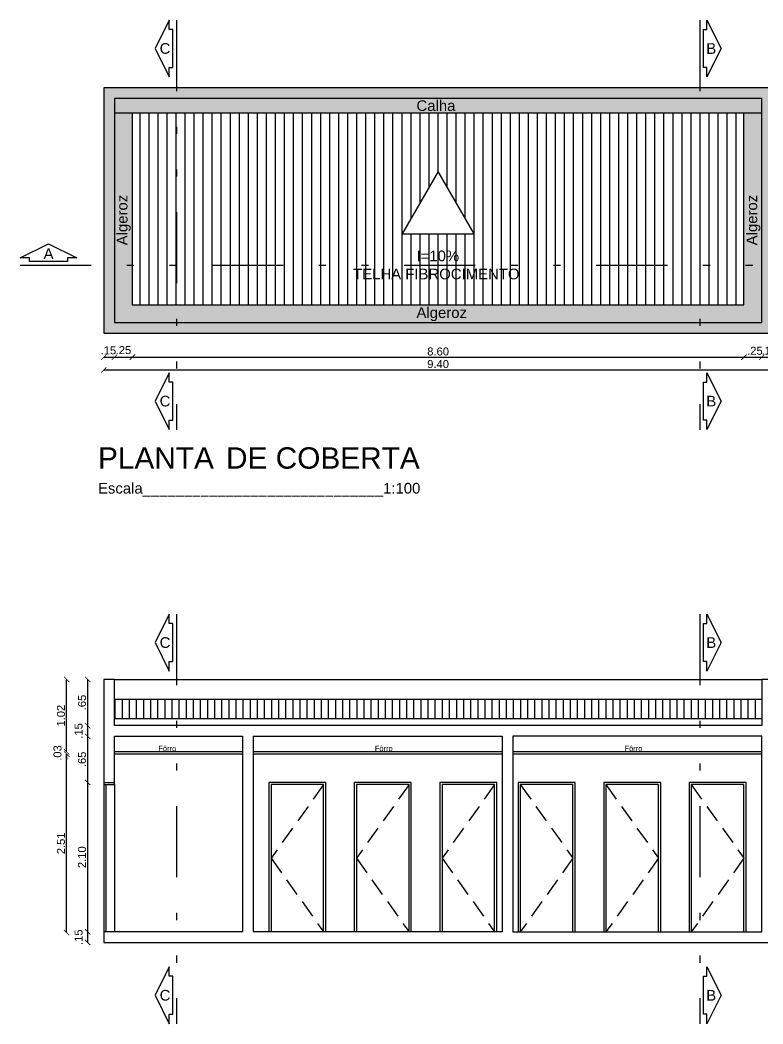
# Model space of a CAD drawing. Extents: x 3377 to 3790, y 1673 to 1846.
# Drawn here: x 3552.36 to 3562.81, y 1696.82 to 1710.93 of the extents above; entities that cross this region are included whole.
import ezdxf

# ---------------------------------------------------------------- set-up
doc = ezdxf.new("R2010")
doc.units = 0
doc.header["$LTSCALE"] = 2
doc.header["$PDMODE"] = 32
doc.linetypes.add('DIVIDE', pattern=[1.25, 0.5, -0.25, 0, -0.25, 0, -0.25])
doc.linetypes.add('HIDDEN2', pattern=[0.1875, 0.125, -0.0625])
for name, color, linetype in [('. Esquadria', 7, 'Continuous'), ('A-PARED', 4, 'Continuous'), ('ARQ-COTAS', 250, 'Continuous'), ('Hach', 8, 'Continuous'), ('LCL-LINHACORTE', 3, 'DIVIDE'), ('LCL-TEXTO4', 4, 'Continuous')]:
    doc.layers.add(name, color=color, linetype=linetype)
doc.layers.add('. TEXTO', color=7, linetype='Continuous', lineweight=0)
doc.styles.add('75_R80', font='arial.ttf', dxfattribs={"height": 0.15})
doc.styles.add('Annotative', font='arial.ttf')
doc.styles.add('ROMANS', font='arial.ttf')
doc.dimstyles.new('1-75', dxfattribs={"dimscale": 0.75, "dimtxt": 0.15, "dimasz": 0.1, "dimexe": 0.05, "dimexo": 0.1, "dimgap": 0.03, "dimtad": 1, "dimzin": 5, "dimdsep": 46, "dimtxsty": 'ROMANS', "dimblk": 'ARCHTICK', "dimcen": 0, "dimse1": 1, "dimse2": 1, "dimclrd": 1, "dimclre": 256, "dimclrt": 2, "dimadec": 0, "dimazin": 0, "dimtfac": 1, "dimtofl": 0, "dimtmove": 2, "dimatfit": 3, "dimldrblk": 'ARCHTICK', "dimfxl": 0.04, "dimtolj": 1, "dimtzin": 1, "dimarcsym": 0})

# ---------------------------------------------------------------- blocks, each defined once
blk = doc.blocks.new('_ARCHTICK')
at = {"color": 0, "linetype": 'ByBlock', "const_width": 0.15}
blk.add_lwpolyline([(-0.5, -0.5), (0.5, 0.5)], dxfattribs=at)
blk = doc.blocks.new('*D215')
at = {"layer": 'ARQ-COTAS', "color": 1, "lineweight": -2, "transparency": 16777216}
blk.add_line((3553.539, 1706.193), (3553.689, 1706.193), dxfattribs=at)
at = {"layer": 'Defpoints', "color": 0, "transparency": 16777216}
for p in [(3553.539, 1707.218), (3553.689, 1707.218), (3553.689, 1706.193)]:
    blk.add_point(p, dxfattribs=at)
at = {"layer": 'ARQ-COTAS', "color": 1, "lineweight": -2, "transparency": 16777216, "xscale": 0.07500000000000001, "yscale": 0.07500000000000001, "zscale": 0.07500000000000001, "rotation": 180}
blk.add_blockref('_ARCHTICK', (3553.539, 1706.193), dxfattribs=at)
at = {"layer": 'ARQ-COTAS', "color": 1, "lineweight": -2, "transparency": 16777216, "xscale": 0.07500000000000001, "yscale": 0.07500000000000001, "zscale": 0.07500000000000001}
blk.add_blockref('_ARCHTICK', (3553.689, 1706.193), dxfattribs=at)
at = {"layer": 'ARQ-COTAS', "color": 2, "transparency": 16777216, "insert": (3553.604, 1706.288), "char_height": 0.1125, "attachment_point": 5, "style": 'ROMANS'}
blk.add_mtext('\\A1;.15', dxfattribs=at)
blk = doc.blocks.new('*D216')
at = {"layer": 'ARQ-COTAS', "color": 1, "lineweight": -2, "transparency": 16777216}
blk.add_line((3553.939, 1706.193), (3562.539, 1706.193), dxfattribs=at)
at = {"layer": 'Defpoints', "color": 0, "transparency": 16777216}
for p in [(3553.939, 1706.929), (3562.539, 1706.929), (3562.539, 1706.193)]:
    blk.add_point(p, dxfattribs=at)
at = {"layer": 'ARQ-COTAS', "color": 1, "lineweight": -2, "transparency": 16777216, "xscale": 0.07500000000000001, "yscale": 0.07500000000000001, "zscale": 0.07500000000000001, "rotation": 180}
blk.add_blockref('_ARCHTICK', (3553.939, 1706.193), dxfattribs=at)
at = {"layer": 'ARQ-COTAS', "color": 1, "lineweight": -2, "transparency": 16777216, "xscale": 0.07500000000000001, "yscale": 0.07500000000000001, "zscale": 0.07500000000000001}
blk.add_blockref('_ARCHTICK', (3562.539, 1706.193), dxfattribs=at)
at = {"layer": 'ARQ-COTAS', "color": 2, "transparency": 16777216, "insert": (3558.239, 1706.273), "char_height": 0.1125, "attachment_point": 5, "style": 'ROMANS'}
blk.add_mtext('\\A1;8.60', dxfattribs=at)
blk = doc.blocks.new('*D217')
at = {"layer": 'ARQ-COTAS', "color": 1, "lineweight": -2, "transparency": 16777216}
blk.add_line((3562.539, 1706.193), (3562.789, 1706.193), dxfattribs=at)
at = {"layer": 'Defpoints', "color": 0, "transparency": 16777216}
for p in [(3562.539, 1706.929), (3562.789, 1706.679), (3562.789, 1706.193)]:
    blk.add_point(p, dxfattribs=at)
at = {"layer": 'ARQ-COTAS', "color": 1, "lineweight": -2, "transparency": 16777216, "xscale": 0.07500000000000001, "yscale": 0.07500000000000001, "zscale": 0.07500000000000001, "rotation": 180}
blk.add_blockref('_ARCHTICK', (3562.539, 1706.193), dxfattribs=at)
at = {"layer": 'ARQ-COTAS', "color": 1, "lineweight": -2, "transparency": 16777216, "xscale": 0.07500000000000001, "yscale": 0.07500000000000001, "zscale": 0.07500000000000001}
blk.add_blockref('_ARCHTICK', (3562.789, 1706.193), dxfattribs=at)
at = {"layer": 'ARQ-COTAS', "color": 2, "transparency": 16777216, "insert": (3562.693, 1706.283), "char_height": 0.1125, "attachment_point": 5, "style": 'ROMANS'}
blk.add_mtext('\\A1;.25', dxfattribs=at)
blk = doc.blocks.new('*D218')
at = {"layer": 'ARQ-COTAS', "color": 1, "lineweight": -2, "transparency": 16777216}
blk.add_line((3562.789, 1706.193), (3562.939, 1706.193), dxfattribs=at)
at = {"layer": 'Defpoints', "color": 0, "transparency": 16777216}
for p in [(3562.789, 1706.679), (3562.939, 1706.529), (3562.939, 1706.193)]:
    blk.add_point(p, dxfattribs=at)
at = {"layer": 'ARQ-COTAS', "color": 1, "lineweight": -2, "transparency": 16777216, "xscale": 0.07500000000000001, "yscale": 0.07500000000000001, "zscale": 0.07500000000000001, "rotation": 180}
blk.add_blockref('_ARCHTICK', (3562.789, 1706.193), dxfattribs=at)
at = {"layer": 'ARQ-COTAS', "color": 1, "lineweight": -2, "transparency": 16777216, "xscale": 0.07500000000000001, "yscale": 0.07500000000000001, "zscale": 0.07500000000000001}
blk.add_blockref('_ARCHTICK', (3562.939, 1706.193), dxfattribs=at)
at = {"layer": 'ARQ-COTAS', "color": 2, "transparency": 16777216, "insert": (3562.895, 1706.285), "char_height": 0.1125, "attachment_point": 5, "style": 'ROMANS'}
blk.add_mtext('\\A1;.15', dxfattribs=at)
blk = doc.blocks.new('*D219')
at = {"layer": 'ARQ-COTAS', "color": 1, "lineweight": -2, "transparency": 16777216}
blk.add_line((3553.539, 1706.016), (3562.939, 1706.016), dxfattribs=at)
at = {"layer": 'Defpoints', "color": 0, "transparency": 16777216}
for p in [(3553.539, 1706.529), (3562.939, 1706.529), (3562.939, 1706.016)]:
    blk.add_point(p, dxfattribs=at)
at = {"layer": 'ARQ-COTAS', "color": 1, "lineweight": -2, "transparency": 16777216, "xscale": 0.07500000000000001, "yscale": 0.07500000000000001, "zscale": 0.07500000000000001, "rotation": 180}
blk.add_blockref('_ARCHTICK', (3553.539, 1706.016), dxfattribs=at)
at = {"layer": 'ARQ-COTAS', "color": 1, "lineweight": -2, "transparency": 16777216, "xscale": 0.07500000000000001, "yscale": 0.07500000000000001, "zscale": 0.07500000000000001}
blk.add_blockref('_ARCHTICK', (3562.939, 1706.016), dxfattribs=at)
at = {"layer": 'ARQ-COTAS', "color": 2, "transparency": 16777216, "insert": (3558.239, 1706.096), "char_height": 0.1125, "attachment_point": 5, "style": 'ROMANS'}
blk.add_mtext('\\A1;9.40', dxfattribs=at)
blk = doc.blocks.new('*D220')
at = {"layer": 'ARQ-COTAS', "color": 1, "lineweight": -2, "transparency": 16777216}
blk.add_line((3563.216, 1706.529), (3563.216, 1706.679), dxfattribs=at)
at = {"layer": 'Defpoints', "color": 0, "transparency": 16777216}
for p in [(3562.719, 1706.679), (3563.216, 1706.679), (3562.719, 1706.529)]:
    blk.add_point(p, dxfattribs=at)
at = {"layer": 'ARQ-COTAS', "color": 1, "lineweight": -2, "transparency": 16777216, "xscale": 0.07500000000000001, "yscale": 0.07500000000000001, "zscale": 0.07500000000000001}
for p, rotation in [((3563.216, 1706.679), 90), ((3563.216, 1706.529), 270)]:
    blk.add_blockref('_ARCHTICK', p, dxfattribs=dict(at, rotation=rotation))
at = {"layer": 'ARQ-COTAS', "color": 2, "transparency": 16777216, "insert": (3563.122, 1706.604), "char_height": 0.1125, "attachment_point": 5, "rotation": 90, "style": 'ROMANS'}
blk.add_mtext('\\A1;.15', dxfattribs=at)
blk = doc.blocks.new('*D221')
at = {"layer": 'ARQ-COTAS', "color": 1, "lineweight": -2, "transparency": 16777216}
blk.add_line((3563.216, 1706.679), (3563.216, 1706.929), dxfattribs=at)
at = {"layer": 'Defpoints', "color": 0, "transparency": 16777216}
for p in [(3562.539, 1706.929), (3563.216, 1706.929), (3562.719, 1706.679)]:
    blk.add_point(p, dxfattribs=at)
at = {"layer": 'ARQ-COTAS', "color": 1, "lineweight": -2, "transparency": 16777216, "xscale": 0.07500000000000001, "yscale": 0.07500000000000001, "zscale": 0.07500000000000001}
for p, rotation in [((3563.216, 1706.929), 90), ((3563.216, 1706.679), 270)]:
    blk.add_blockref('_ARCHTICK', p, dxfattribs=dict(at, rotation=rotation))
at = {"layer": 'ARQ-COTAS', "color": 2, "transparency": 16777216, "insert": (3563.136, 1706.804), "char_height": 0.1125, "attachment_point": 5, "rotation": 90, "style": 'ROMANS'}
blk.add_mtext('\\A1;.25', dxfattribs=at)
blk = doc.blocks.new('*D222')
at = {"layer": 'ARQ-COTAS', "color": 1, "lineweight": -2, "transparency": 16777216}
blk.add_line((3563.216, 1706.929), (3563.216, 1709.629), dxfattribs=at)
at = {"layer": 'Defpoints', "color": 0, "transparency": 16777216}
for p in [(3562.789, 1709.629), (3563.216, 1709.629), (3562.539, 1706.929)]:
    blk.add_point(p, dxfattribs=at)
at = {"layer": 'ARQ-COTAS', "color": 1, "lineweight": -2, "transparency": 16777216, "xscale": 0.07500000000000001, "yscale": 0.07500000000000001, "zscale": 0.07500000000000001}
for p, rotation in [((3563.216, 1709.629), 90), ((3563.216, 1706.929), 270)]:
    blk.add_blockref('_ARCHTICK', p, dxfattribs=dict(at, rotation=rotation))
at = {"layer": 'ARQ-COTAS', "color": 2, "transparency": 16777216, "insert": (3563.136, 1708.279), "char_height": 0.1125, "attachment_point": 5, "rotation": 90, "style": 'ROMANS'}
blk.add_mtext('\\A1;2.70', dxfattribs=at)
blk = doc.blocks.new('*D223')
at = {"layer": 'ARQ-COTAS', "color": 1, "lineweight": -2, "transparency": 16777216}
blk.add_line((3563.216, 1709.629), (3563.216, 1709.829), dxfattribs=at)
at = {"layer": 'Defpoints', "color": 0, "transparency": 16777216}
for p in [(3562.789, 1709.829), (3563.216, 1709.829), (3562.789, 1709.629)]:
    blk.add_point(p, dxfattribs=at)
at = {"layer": 'ARQ-COTAS', "color": 1, "lineweight": -2, "transparency": 16777216, "xscale": 0.07500000000000001, "yscale": 0.07500000000000001, "zscale": 0.07500000000000001}
for p, rotation in [((3563.216, 1709.829), 90), ((3563.216, 1709.629), 270)]:
    blk.add_blockref('_ARCHTICK', p, dxfattribs=dict(at, rotation=rotation))
at = {"layer": 'ARQ-COTAS', "color": 2, "transparency": 16777216, "insert": (3563.131, 1709.703), "char_height": 0.1125, "attachment_point": 5, "rotation": 90, "style": 'ROMANS'}
blk.add_mtext('\\A1;.20', dxfattribs=at)
blk = doc.blocks.new('*D224')
at = {"layer": 'ARQ-COTAS', "color": 1, "lineweight": -2, "transparency": 16777216}
blk.add_line((3563.216, 1709.829), (3563.216, 1709.979), dxfattribs=at)
at = {"layer": 'Defpoints', "color": 0, "transparency": 16777216}
for p in [(3562.939, 1709.979), (3563.216, 1709.979), (3562.789, 1709.829)]:
    blk.add_point(p, dxfattribs=at)
at = {"layer": 'ARQ-COTAS', "color": 1, "lineweight": -2, "transparency": 16777216, "xscale": 0.07500000000000001, "yscale": 0.07500000000000001, "zscale": 0.07500000000000001}
for p, rotation in [((3563.216, 1709.979), 90), ((3563.216, 1709.829), 270)]:
    blk.add_blockref('_ARCHTICK', p, dxfattribs=dict(at, rotation=rotation))
at = {"layer": 'ARQ-COTAS', "color": 2, "transparency": 16777216, "insert": (3563.133, 1709.904), "char_height": 0.1125, "attachment_point": 5, "rotation": 90, "style": 'ROMANS'}
blk.add_mtext('\\A1;.15', dxfattribs=at)
blk = doc.blocks.new('*D226')
at = {"layer": 'ARQ-COTAS', "color": 1, "lineweight": -2, "transparency": 16777216}
blk.add_line((3553.689, 1706.193), (3553.939, 1706.193), dxfattribs=at)
at = {"layer": 'Defpoints', "color": 0, "transparency": 16777216}
for p in [(3553.689, 1707.218), (3553.939, 1706.193), (3553.939, 1706.193)]:
    blk.add_point(p, dxfattribs=at)
at = {"layer": 'ARQ-COTAS', "color": 1, "lineweight": -2, "transparency": 16777216, "xscale": 0.07500000000000001, "yscale": 0.07500000000000001, "zscale": 0.07500000000000001, "rotation": 180}
blk.add_blockref('_ARCHTICK', (3553.689, 1706.193), dxfattribs=at)
at = {"layer": 'ARQ-COTAS', "color": 1, "lineweight": -2, "transparency": 16777216, "xscale": 0.07500000000000001, "yscale": 0.07500000000000001, "zscale": 0.07500000000000001}
blk.add_blockref('_ARCHTICK', (3553.939, 1706.193), dxfattribs=at)
at = {"layer": 'ARQ-COTAS', "color": 2, "transparency": 16777216, "insert": (3553.815, 1706.292), "char_height": 0.1125, "attachment_point": 5, "style": 'ROMANS'}
blk.add_mtext('\\A1;.25', dxfattribs=at)
blk = doc.blocks.new('*D815')
at = {"layer": 'ARQ-COTAS', "color": 1, "lineweight": -2, "transparency": 16777216}
blk.add_line((3553.313, 1697.963), (3553.313, 1698.113), dxfattribs=at)
at = {"layer": 'Defpoints', "color": 0, "transparency": 16777216}
for p in [(3553.313, 1698.113), (3553.539, 1698.113), (3553.539, 1697.963)]:
    blk.add_point(p, dxfattribs=at)
at = {"layer": 'ARQ-COTAS', "color": 1, "lineweight": -2, "transparency": 16777216, "xscale": 0.07500000000000001, "yscale": 0.07500000000000001, "zscale": 0.07500000000000001}
for p, rotation in [((3553.313, 1698.113), 90), ((3553.313, 1697.963), 270)]:
    blk.add_blockref('_ARCHTICK', p, dxfattribs=dict(at, rotation=rotation))
at = {"layer": 'ARQ-COTAS', "color": 2, "transparency": 16777216, "insert": (3553.185, 1698.038), "char_height": 0.1125, "attachment_point": 5, "rotation": 90, "style": 'ROMANS'}
blk.add_mtext('\\A1;.15', dxfattribs=at)
blk = doc.blocks.new('*D816')
at = {"layer": 'ARQ-COTAS', "color": 1, "lineweight": -2, "transparency": 16777216}
blk.add_line((3553.313, 1698.113), (3553.313, 1700.213), dxfattribs=at)
at = {"layer": 'Defpoints', "color": 0, "transparency": 16777216}
for p in [(3553.313, 1700.213), (3553.539, 1700.213), (3553.539, 1698.113)]:
    blk.add_point(p, dxfattribs=at)
at = {"layer": 'ARQ-COTAS', "color": 1, "lineweight": -2, "transparency": 16777216, "xscale": 0.07500000000000001, "yscale": 0.07500000000000001, "zscale": 0.07500000000000001}
for p, rotation in [((3553.313, 1700.213), 90), ((3553.313, 1698.113), 270)]:
    blk.add_blockref('_ARCHTICK', p, dxfattribs=dict(at, rotation=rotation))
at = {"layer": 'ARQ-COTAS', "color": 2, "transparency": 16777216, "insert": (3553.233, 1699.163), "char_height": 0.1125, "attachment_point": 5, "rotation": 90, "style": 'ROMANS'}
blk.add_mtext('\\A1;2.10', dxfattribs=at)
blk = doc.blocks.new('*D817')
at = {"layer": 'ARQ-COTAS', "color": 1, "lineweight": -2, "transparency": 16777216}
blk.add_line((3553.313, 1700.213), (3553.313, 1700.863), dxfattribs=at)
at = {"layer": 'Defpoints', "color": 0, "transparency": 16777216}
for p in [(3553.313, 1700.863), (3553.689, 1700.863), (3553.539, 1700.213)]:
    blk.add_point(p, dxfattribs=at)
at = {"layer": 'ARQ-COTAS', "color": 1, "lineweight": -2, "transparency": 16777216, "xscale": 0.07500000000000001, "yscale": 0.07500000000000001, "zscale": 0.07500000000000001}
for p, rotation in [((3553.313, 1700.863), 90), ((3553.313, 1700.213), 270)]:
    blk.add_blockref('_ARCHTICK', p, dxfattribs=dict(at, rotation=rotation))
at = {"layer": 'ARQ-COTAS', "color": 2, "transparency": 16777216, "insert": (3553.233, 1700.538), "char_height": 0.1125, "attachment_point": 5, "rotation": 90, "style": 'ROMANS'}
blk.add_mtext('\\A1;.65', dxfattribs=at)
blk = doc.blocks.new('*D818')
at = {"layer": 'ARQ-COTAS', "color": 1, "lineweight": -2, "transparency": 16777216}
blk.add_line((3553.313, 1700.863), (3553.313, 1701.013), dxfattribs=at)
at = {"layer": 'Defpoints', "color": 0, "transparency": 16777216}
for p in [(3553.313, 1701.013), (3553.689, 1701.013), (3553.689, 1700.863)]:
    blk.add_point(p, dxfattribs=at)
at = {"layer": 'ARQ-COTAS', "color": 1, "lineweight": -2, "transparency": 16777216, "xscale": 0.07500000000000001, "yscale": 0.07500000000000001, "zscale": 0.07500000000000001}
for p, rotation in [((3553.313, 1701.013), 90), ((3553.313, 1700.863), 270)]:
    blk.add_blockref('_ARCHTICK', p, dxfattribs=dict(at, rotation=rotation))
at = {"layer": 'ARQ-COTAS', "color": 2, "transparency": 16777216, "insert": (3553.185, 1700.938), "char_height": 0.1125, "attachment_point": 5, "rotation": 90, "style": 'ROMANS'}
blk.add_mtext('\\A1;.15', dxfattribs=at)
blk = doc.blocks.new('*D819')
at = {"layer": 'ARQ-COTAS', "color": 1, "lineweight": -2, "transparency": 16777216}
blk.add_line((3553.313, 1701.013), (3553.313, 1701.663), dxfattribs=at)
at = {"layer": 'Defpoints', "color": 0, "transparency": 16777216}
for p in [(3553.313, 1701.663), (3553.689, 1701.663), (3553.689, 1701.013)]:
    blk.add_point(p, dxfattribs=at)
at = {"layer": 'ARQ-COTAS', "color": 1, "lineweight": -2, "transparency": 16777216, "xscale": 0.07500000000000001, "yscale": 0.07500000000000001, "zscale": 0.07500000000000001}
for p, rotation in [((3553.313, 1701.663), 90), ((3553.313, 1701.013), 270)]:
    blk.add_blockref('_ARCHTICK', p, dxfattribs=dict(at, rotation=rotation))
at = {"layer": 'ARQ-COTAS', "color": 2, "transparency": 16777216, "insert": (3553.233, 1701.338), "char_height": 0.1125, "attachment_point": 5, "rotation": 90, "style": 'ROMANS'}
blk.add_mtext('\\A1;.65', dxfattribs=at)
blk = doc.blocks.new('*D820')
at = {"layer": 'ARQ-COTAS', "color": 1, "lineweight": -2, "transparency": 16777216}
blk.add_line((3553.017, 1698.103), (3553.017, 1700.613), dxfattribs=at)
at = {"layer": 'Defpoints', "color": 0, "transparency": 16777216}
for p in [(3553.017, 1700.613), (3553.689, 1700.613), (3553.689, 1698.103)]:
    blk.add_point(p, dxfattribs=at)
at = {"layer": 'ARQ-COTAS', "color": 1, "lineweight": -2, "transparency": 16777216, "xscale": 0.07500000000000001, "yscale": 0.07500000000000001, "zscale": 0.07500000000000001}
for p, rotation in [((3553.017, 1700.613), 90), ((3553.017, 1698.103), 270)]:
    blk.add_blockref('_ARCHTICK', p, dxfattribs=dict(at, rotation=rotation))
at = {"layer": 'ARQ-COTAS', "color": 2, "transparency": 16777216, "insert": (3552.937, 1699.358), "char_height": 0.1125, "attachment_point": 5, "rotation": 90, "style": 'ROMANS'}
blk.add_mtext('\\A1;2.51', dxfattribs=at)
blk = doc.blocks.new('*D821')
at = {"layer": 'ARQ-COTAS', "color": 1, "lineweight": -2, "transparency": 16777216}
for p, q in [((3553.017, 1700.643), (3553.017, 1700.718)), ((3553.017, 1700.613), (3553.017, 1700.538))]:
    blk.add_line(p, q, dxfattribs=at)
at = {"layer": 'Defpoints', "color": 0, "transparency": 16777216}
for p in [(3553.017, 1700.643), (3553.689, 1700.643), (3553.689, 1700.613)]:
    blk.add_point(p, dxfattribs=at)
at = {"layer": 'ARQ-COTAS', "color": 1, "lineweight": -2, "transparency": 16777216, "xscale": 0.07500000000000001, "yscale": 0.07500000000000001, "zscale": 0.07500000000000001}
for p, rotation in [((3553.017, 1700.643), 270), ((3553.017, 1700.613), 90)]:
    blk.add_blockref('_ARCHTICK', p, dxfattribs=dict(at, rotation=rotation))
at = {"layer": 'ARQ-COTAS', "color": 2, "transparency": 16777216, "insert": (3552.888, 1700.628), "char_height": 0.1125, "attachment_point": 5, "rotation": 90, "style": 'ROMANS'}
blk.add_mtext('\\A1;.03', dxfattribs=at)
blk = doc.blocks.new('*D822')
at = {"layer": 'ARQ-COTAS', "color": 1, "lineweight": -2, "transparency": 16777216}
blk.add_line((3553.017, 1700.643), (3553.017, 1701.663), dxfattribs=at)
at = {"layer": 'Defpoints', "color": 0, "transparency": 16777216}
for p in [(3553.017, 1701.663), (3553.689, 1701.663), (3553.689, 1700.643)]:
    blk.add_point(p, dxfattribs=at)
at = {"layer": 'ARQ-COTAS', "color": 1, "lineweight": -2, "transparency": 16777216, "xscale": 0.07500000000000001, "yscale": 0.07500000000000001, "zscale": 0.07500000000000001}
for p, rotation in [((3553.017, 1701.663), 90), ((3553.017, 1700.643), 270)]:
    blk.add_blockref('_ARCHTICK', p, dxfattribs=dict(at, rotation=rotation))
at = {"layer": 'ARQ-COTAS', "color": 2, "transparency": 16777216, "insert": (3552.937, 1701.153), "char_height": 0.1125, "attachment_point": 5, "rotation": 90, "style": 'ROMANS'}
blk.add_mtext('\\A1;1.02', dxfattribs=at)
blk = doc.blocks.new('*D823')
at = {"layer": 'ARQ-COTAS', "color": 1, "lineweight": -2, "transparency": 16777216}
blk.add_line((3563.127, 1701.663), (3563.127, 1698.113), dxfattribs=at)
at = {"layer": 'Defpoints', "color": 0, "transparency": 16777216}
for p in [(3562.789, 1701.663), (3562.789, 1698.113), (3563.127, 1698.113)]:
    blk.add_point(p, dxfattribs=at)
at = {"layer": 'ARQ-COTAS', "color": 1, "lineweight": -2, "transparency": 16777216, "xscale": 0.07500000000000001, "yscale": 0.07500000000000001, "zscale": 0.07500000000000001}
for p, rotation in [((3563.127, 1701.663), 90), ((3563.127, 1698.113), 270)]:
    blk.add_blockref('_ARCHTICK', p, dxfattribs=dict(at, rotation=rotation))
at = {"layer": 'ARQ-COTAS', "color": 2, "transparency": 16777216, "insert": (3563.047, 1699.888), "char_height": 0.1125, "attachment_point": 5, "rotation": 90, "style": 'ROMANS'}
blk.add_mtext('\\A1;3.55', dxfattribs=at)

msp = doc.modelspace()

# ---------------------------------------------------------------- hatches: boundary and pattern name
h = msp.add_hatch(color=8)
h.dxf.hatch_style = 1
h.paths.add_polyline_path([(3553.689, 1706.679), (3562.789, 1706.679), (3562.789, 1709.829), (3553.689, 1709.829)], flags=16)
h.paths.add_polyline_path([(3553.539, 1706.529), (3562.939, 1706.529), (3562.939, 1709.979), (3553.539, 1709.979)])
at = {"true_color": 0x636466}
h = msp.add_hatch(color=251, dxfattribs=at)
h.dxf.hatch_style = 1
h.paths.add_polyline_path([(3553.689, 1709.629), (3562.789, 1709.629), (3562.789, 1709.829), (3553.689, 1709.829)])
h = msp.add_hatch(color=9)
h.dxf.hatch_style = 1
h.paths.add_polyline_path([(3562.789, 1709.629), (3562.789, 1706.679), (3553.689, 1706.679), (3553.689, 1709.629), (3553.939, 1709.629), (3553.939, 1706.929), (3562.539, 1706.929), (3562.539, 1709.629)])
h = msp.add_hatch()
h.set_pattern_fill('_USER', color=9, scale=0.1, angle=90, pattern_type=0)
h.set_pattern_definition([(90, (0, 0), (-0.1, 6e-18), [])])
h.paths.add_polyline_path([(3562.789, 1701.387), (3553.689, 1701.387), (3553.689, 1701.113), (3562.789, 1701.113)])
at = {"layer": 'A-PARED'}
h = msp.add_hatch(dxfattribs=at)
h.set_pattern_fill('LINE', color=8, scale=0.04, angle=90, double=1)
h.set_pattern_definition([(90, (3558.2394, 1706.92893), (-0.127, 8e-18), [])])
h.paths.add_polyline_path([(3562.539, 1706.929), (3562.539, 1709.629), (3553.939, 1709.629), (3553.939, 1706.929)])
h.paths.add_polyline_path([(3558.744, 1707.929), (3557.735, 1707.929), (3558.239, 1708.802)], flags=16)

# ---------------------------------------------------------------- linework, layer by layer
at = {"layer": '. Esquadria', "color": 1, "linetype": 'HIDDEN2'}
for points in [[(3556.63, 1700.183), (3555.89, 1699.148), (3556.63, 1698.113)], [(3557.83, 1700.183), (3557.09, 1699.148), (3557.83, 1698.113)], [(3559.034, 1700.183), (3558.294, 1699.148), (3559.034, 1698.113)], [(3559.395, 1700.183), (3560.135, 1699.148), (3559.395, 1698.113)], [(3560.599, 1700.183), (3561.339, 1699.148), (3560.599, 1698.113)], [(3561.799, 1700.183), (3562.539, 1699.148), (3561.799, 1698.113)]]:
    msp.add_lwpolyline(points, dxfattribs=at)
at = {"color": 1}
for p, q in [((3553.939, 1709.629), (3562.539, 1709.629)), ((3553.689, 1701.663), (3562.789, 1701.663)), ((3553.689, 1700.183), (3553.689, 1698.113))]:
    msp.add_line(p, q, dxfattribs=at)
msp.add_lwpolyline([(3558.239, 1708.802), (3557.735, 1707.929), (3558.744, 1707.929)], close=True, dxfattribs=at)
for points in [[(3556.66, 1698.113), (3556.66, 1700.213), (3555.86, 1700.213), (3555.86, 1698.113)], [(3557.86, 1698.113), (3557.86, 1700.213), (3557.06, 1700.213), (3557.06, 1698.113)], [(3559.064, 1698.113), (3559.064, 1700.213), (3558.264, 1700.213), (3558.264, 1698.113)], [(3560.165, 1698.113), (3560.165, 1700.213), (3559.365, 1700.213), (3559.365, 1698.113)], [(3561.369, 1698.113), (3561.369, 1700.213), (3560.569, 1700.213), (3560.569, 1698.113)], [(3562.569, 1698.113), (3562.569, 1700.213), (3561.769, 1700.213), (3561.769, 1698.113)], [(3556.63, 1698.113), (3556.63, 1700.183), (3555.89, 1700.183), (3555.89, 1698.113)], [(3557.83, 1698.113), (3557.83, 1700.183), (3557.09, 1700.183), (3557.09, 1698.113)], [(3559.034, 1698.113), (3559.034, 1700.183), (3558.294, 1700.183), (3558.294, 1698.113)], [(3560.135, 1698.113), (3560.135, 1700.183), (3559.395, 1700.183), (3559.395, 1698.113)], [(3561.339, 1698.113), (3561.339, 1700.183), (3560.599, 1700.183), (3560.599, 1698.113)], [(3562.539, 1698.113), (3562.539, 1700.183), (3561.799, 1700.183), (3561.799, 1698.113)]]:
    msp.add_lwpolyline(points, dxfattribs=at)
at = {"layer": 'A-PARED'}
for p, q in [((3555.489, 1700.863), (3555.489, 1698.113)), ((3555.639, 1700.863), (3555.639, 1698.113))]:
    msp.add_line(p, q, dxfattribs=at)
at = {"layer": 'A-PARED', "color": 3}
for p, q in [((3555.489, 1700.643), (3553.689, 1700.643)), ((3559.139, 1700.643), (3555.639, 1700.643)), ((3562.789, 1700.643), (3559.289, 1700.643)), ((3555.489, 1700.613), (3553.689, 1700.613)), ((3559.139, 1700.613), (3555.639, 1700.613)), ((3562.789, 1700.613), (3559.289, 1700.613))]:
    msp.add_line(p, q, dxfattribs=at)
at = {"layer": 'A-PARED'}
for points in [[(3553.539, 1706.529), (3562.939, 1706.529), (3562.939, 1709.979), (3553.539, 1709.979)], [(3553.689, 1706.679), (3562.789, 1706.679), (3562.789, 1709.829), (3553.689, 1709.829)], [(3562.789, 1698.113), (3562.789, 1700.863), (3559.289, 1700.863), (3559.289, 1698.113)]]:
    msp.add_lwpolyline(points, close=True, dxfattribs=at)
at = {"layer": 'A-PARED', "color": 2}
for points in [[(3553.689, 1709.629), (3553.939, 1709.629), (3553.939, 1706.929), (3562.539, 1706.929), (3562.539, 1709.629), (3562.789, 1709.629)], [(3553.539, 1700.213), (3553.539, 1700.183), (3553.689, 1700.183), (3553.689, 1700.213)], [(3553.539, 1700.183), (3553.539, 1698.113)], [(3553.569, 1700.183), (3553.569, 1698.113)]]:
    msp.add_lwpolyline(points, dxfattribs=at)
at = {"layer": 'A-PARED'}
for points in [[(3555.489, 1698.113), (3553.539, 1698.113), (3553.539, 1697.963), (3562.939, 1697.963), (3562.939, 1701.663), (3562.789, 1701.663), (3562.789, 1701.013), (3553.689, 1701.013), (3553.689, 1701.663), (3553.539, 1701.663), (3553.539, 1700.213), (3553.689, 1700.213), (3553.689, 1700.863), (3555.489, 1700.863)], [(3555.639, 1700.863), (3559.139, 1700.863), (3559.139, 1698.113), (3555.639, 1698.113)]]:
    msp.add_lwpolyline(points, dxfattribs=at)
at = {"layer": 'Hach'}
for p, q in [((3553.689, 1701.387), (3562.789, 1701.387)), ((3553.689, 1701.113), (3562.789, 1701.113))]:
    msp.add_line(p, q, dxfattribs=at)
at = {"layer": 'LCL-LINHACORTE'}
for p, q in [((3554.56, 1710.933), (3554.56, 1705.172)), ((3561.919, 1710.933), (3561.919, 1705.172)), ((3552.362, 1707.488), (3564.617, 1707.488)), ((3554.56, 1702.58), (3554.56, 1696.819)), ((3561.919, 1702.58), (3561.919, 1696.819))]:
    msp.add_line(p, q, dxfattribs=at)
at = {"layer": 'LCL-LINHACORTE', "linetype": 'ByBlock'}
for points in [[(3554.51, 1710.267), (3554.51, 1710.8), (3554.46, 1710.8), (3554.46, 1710.933), (3554.26, 1710.533), (3554.46, 1710.133), (3554.46, 1710.267), (3554.51, 1710.267)], [(3561.969, 1710.267), (3561.969, 1710.8), (3562.019, 1710.8), (3562.019, 1710.933), (3562.219, 1710.533), (3562.019, 1710.133), (3562.019, 1710.267), (3561.969, 1710.267)], [(3553.029, 1707.538), (3552.495, 1707.538), (3552.495, 1707.588), (3552.362, 1707.588), (3552.762, 1707.788), (3553.162, 1707.588), (3553.029, 1707.588), (3553.029, 1707.538)], [(3554.51, 1705.308), (3554.51, 1705.841), (3554.46, 1705.841), (3554.46, 1705.975), (3554.26, 1705.575), (3554.46, 1705.175), (3554.46, 1705.308), (3554.51, 1705.308)], [(3561.969, 1705.308), (3561.969, 1705.841), (3562.019, 1705.841), (3562.019, 1705.975), (3562.219, 1705.575), (3562.019, 1705.175), (3562.019, 1705.308), (3561.969, 1705.308)], [(3554.51, 1701.913), (3554.51, 1702.447), (3554.46, 1702.447), (3554.46, 1702.58), (3554.26, 1702.18), (3554.46, 1701.78), (3554.46, 1701.913), (3554.51, 1701.913)], [(3561.969, 1701.913), (3561.969, 1702.447), (3562.019, 1702.447), (3562.019, 1702.58), (3562.219, 1702.18), (3562.019, 1701.78), (3562.019, 1701.913), (3561.969, 1701.913)], [(3554.51, 1696.955), (3554.51, 1697.488), (3554.46, 1697.488), (3554.46, 1697.621), (3554.26, 1697.221), (3554.46, 1696.821), (3554.46, 1696.955), (3554.51, 1696.955)], [(3561.969, 1696.955), (3561.969, 1697.488), (3562.019, 1697.488), (3562.019, 1697.621), (3562.219, 1697.221), (3562.019, 1696.821), (3562.019, 1696.955), (3561.969, 1696.955)]]:
    msp.add_lwpolyline(points, dxfattribs=at)

# ---------------------------------------------------------------- texts
at = {"layer": '. TEXTO', "color": 3, "style": '75_R80'}
for s, height, p in [('Calha', 0.15, (3557.935, 1709.655)), ('I=10%%%', 0.15, (3557.935, 1707.542)), ('TELHA FIBROCIMENTO', 0.15, (3557.044, 1707.288)), ('Algeroz', 0.15, (3557.935, 1706.745)), ('Fôrro', 0.075, (3554.307, 1700.654)), ('Fôrro', 0.075, (3557.35, 1700.654)), ('Fôrro', 0.075, (3560.861, 1700.654))]:
    msp.add_text(s, height=height, dxfattribs=at).set_placement(p)
for p in [(3553.872, 1707.766), (3562.725, 1707.766)]:
    msp.add_text('Algeroz', height=0.15, rotation=90, dxfattribs=at).set_placement(p)
at = {"layer": 'LCL-LINHACORTE', "color": 2, "char_height": 0.15, "attachment_point": 5, "style": 'Annotative'}
for s, insert in [('C', (3554.4, 1710.533)), ('B', (3562.079, 1710.533)), ('A', (3552.762, 1707.648)), ('C', (3554.4, 1705.575)), ('B', (3562.079, 1705.575)), ('C', (3554.4, 1702.18)), ('B', (3562.079, 1702.18)), ('C', (3554.4, 1697.221)), ('B', (3562.079, 1697.221))]:
    msp.add_mtext(s, dxfattribs=dict(at, insert=insert))
at = {"layer": 'LCL-TEXTO4', "insert": (3553.457, 1704.926), "char_height": 0.15, "attachment_point": 1, "style": 'ROMANS'}
msp.add_mtext('{\\fArial|b0|i0|c238|p34;\\H2x;\\C4;PLANTA\\fArial|b0|i0|c0|p34; ^IDE COBERTA\\Fromans|c0;\\H0.6668x;\\P\\fArial|b0|i0|c0|p34;\\H0.7499x;\\C2;Escala_____________________________1:100}', dxfattribs=at)

# ---------------------------------------------------------------- dimensions: what is measured, and where the dimension line sits
at = {"layer": 'ARQ-COTAS'}
for base, p1, p2, angle, picture, middle, dimtype in [((3563.216, 1709.979), (3562.789, 1709.829), (3562.939, 1709.979), 90, '*D224', (3563.133, 1709.904), 160), ((3563.216, 1709.829), (3562.789, 1709.629), (3562.789, 1709.829), 90, '*D223', (3563.131, 1709.703), 160), ((3553.689, 1706.193), (3553.539, 1707.218), (3553.689, 1707.218), 0, '*D215', (3553.604, 1706.288), 161), ((3553.939, 1706.193), (3553.689, 1707.218), (3553.939, 1706.193), 180, '*D226', (3553.815, 1706.292), 160), ((3562.789, 1706.193), (3562.539, 1706.929), (3562.789, 1706.679), 180, '*D217', (3562.693, 1706.283), 160), ((3563.216, 1706.679), (3562.719, 1706.529), (3562.719, 1706.679), 90, '*D220', (3563.122, 1706.604), 160), ((3562.939, 1706.193), (3562.789, 1706.679), (3562.939, 1706.529), 180, '*D218', (3562.895, 1706.285), 160)]:
    dim = msp.add_linear_dim(base=base, p1=p1, p2=p2, angle=angle, dimstyle='1-75', dxfattribs=at)
    dim.commit()
    dim.dimension.update_dxf_attribs({"geometry": picture, "text_midpoint": middle, "dimtype": dimtype})
for base, p1, p2, angle, picture, middle in [((3563.216, 1709.629), (3562.539, 1706.929), (3562.789, 1709.629), 90, '*D222', (3563.136, 1708.279)), ((3562.539, 1706.193), (3553.939, 1706.929), (3562.539, 1706.929), 180, '*D216', (3558.239, 1706.273)), ((3563.216, 1706.929), (3562.719, 1706.679), (3562.539, 1706.929), 90, '*D221', (3563.136, 1706.804)), ((3553.017, 1701.663), (3553.689, 1700.643), (3553.689, 1701.663), 90, '*D822', (3552.937, 1701.153)), ((3553.313, 1701.663), (3553.689, 1701.013), (3553.689, 1701.663), 90, '*D819', (3553.233, 1701.338)), ((3563.127, 1698.113), (3562.789, 1701.663), (3562.789, 1698.113), 90, '*D823', (3563.047, 1699.888)), ((3553.313, 1701.013), (3553.689, 1700.863), (3553.689, 1701.013), 90, '*D818', (3553.185, 1700.938)), ((3553.313, 1700.863), (3553.539, 1700.213), (3553.689, 1700.863), 90, '*D817', (3553.233, 1700.538)), ((3553.017, 1700.643), (3553.689, 1700.613), (3553.689, 1700.643), 90, '*D821', (3552.888, 1700.628)), ((3553.017, 1700.613), (3553.689, 1698.103), (3553.689, 1700.613), 90, '*D820', (3552.937, 1699.358)), ((3553.313, 1700.213), (3553.539, 1698.113), (3553.539, 1700.213), 90, '*D816', (3553.233, 1699.163)), ((3553.313, 1698.113), (3553.539, 1697.963), (3553.539, 1698.113), 90, '*D815', (3553.185, 1698.038))]:
    dim = msp.add_linear_dim(base=base, p1=p1, p2=p2, angle=angle, dimstyle='1-75', dxfattribs=at)
    dim.commit()
    dim.dimension.update_dxf_attribs({"geometry": picture, "text_midpoint": middle})
dim = msp.add_linear_dim(base=(3562.939, 1706.016), p1=(3553.539, 1706.529), p2=(3562.939, 1706.529), dimstyle='1-75', dxfattribs=at)
dim.commit()
dim.dimension.update_dxf_attribs({"geometry": '*D219', "text_midpoint": (3558.239, 1706.096)})

doc.saveas('drawing.dxf')
